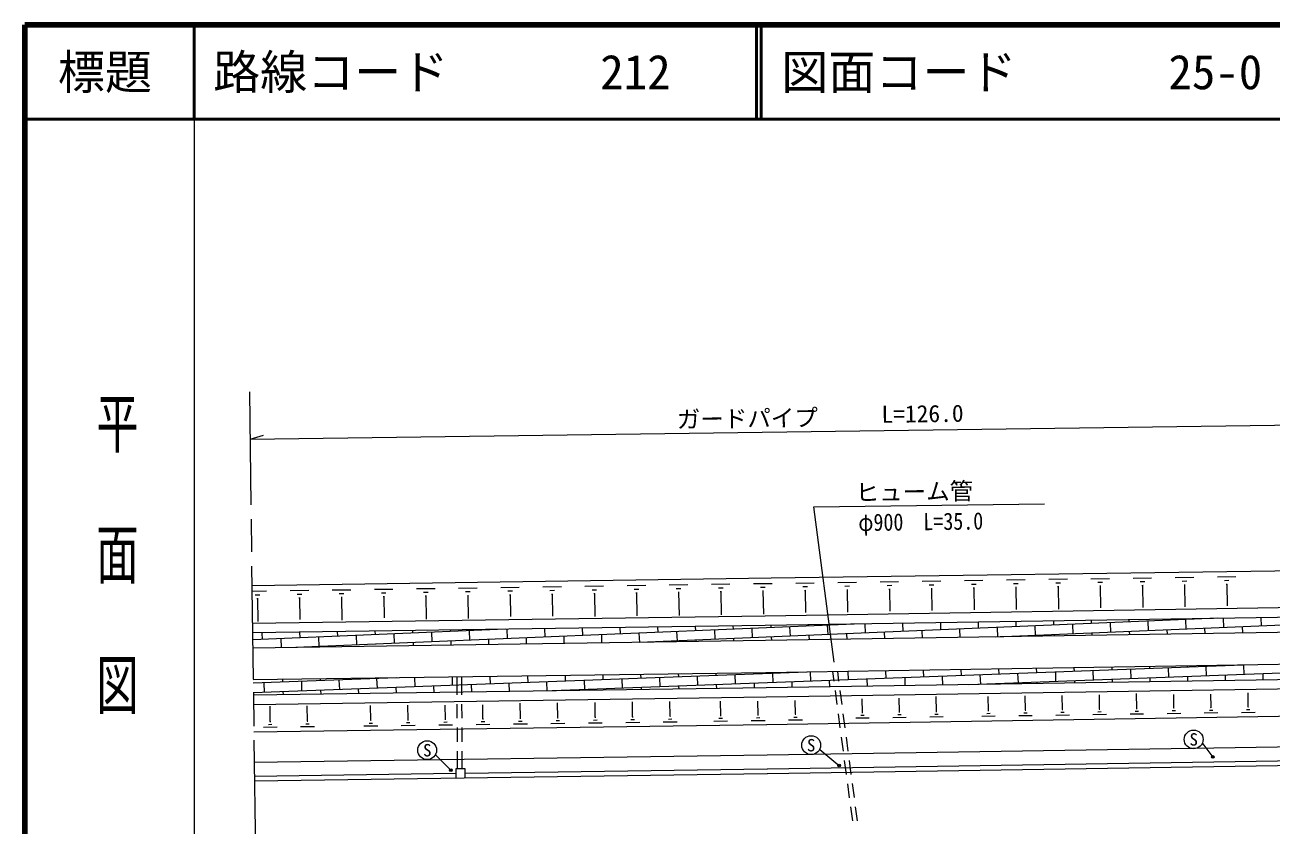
# Model space of a CAD drawing. Units: millimetres, scale not verified. Extents: x 40000 to 680000, y 20000 to 380000.
# Drawn here: x 40000 to 172432, y 294982 to 380000 of the extents above; entities that cross this region are included whole.
import ezdxf
from ezdxf.enums import TextEntityAlignment as Align

# ---------------------------------------------------------------- set-up
doc = ezdxf.new("R2010")
doc.units = ezdxf.units.MM
doc.header["$LTSCALE"] = 1000
doc.linetypes.add('CHAIN', pattern=[18.5, 12, -1.5, 3.5, -1.5])
for name, color, linetype, lineweight in [('M-BGD', 7, 'Continuous', 13), ('M-BMK', 2, 'CHAIN', 13), ('M-STR-HTXT', 7, 'Continuous', 13), ('M-STR-STRC', 7, 'Continuous', 13), ('M-TTL', 2, 'Continuous', 140), ('M-TTL-BAND', 7, 'Continuous', 13), ('M-TTL-LINE', 7, 'Continuous', 50)]:
    doc.layers.add(name, color=color, linetype=linetype, lineweight=lineweight)
doc.layers.add('M-TTL-TXT', color=7, linetype='Continuous')
doc.styles.add('@ＭＳ ゴシック', font='')
doc.styles.add('ＭＳ ゴシック', font='')
doc.styles.get('@ＭＳ ゴシック').set_extended_font_data('@MS Gothic')
doc.styles.get('ＭＳ ゴシック').set_extended_font_data('MS Gothic')

msp = doc.modelspace()

# ---------------------------------------------------------------- linework, layer by layer
at = {"layer": 'M-BGD'}
for p, q in [((119294, 321269), (194021, 322269)), ((64122, 320421), (119294, 321269)), ((108480, 320496), (110452, 320527)), ((112956, 320567), (114928, 320597)), ((117431, 320638), (119414, 320658)), ((121917, 320698), (123890, 320729)), ((126393, 320769), (128376, 320799)), ((130879, 320830), (132852, 320860)), ((135355, 320900), (137337, 320930)), ((136106, 320520), (136597, 320520)), ((139841, 320971), (141813, 320991)), ((140582, 320580), (141082, 320590)), ((144317, 321031), (146299, 321062)), ((145068, 320651), (145558, 320651)), ((148802, 321102), (150785, 321132)), ((149553, 320712), (150044, 320722)), ((153288, 321163), (155261, 321193)), ((154029, 320782), (154530, 320792)), ((157764, 321233), (159737, 321263)), ((158515, 320853), (159006, 320853)), ((162240, 321304), (164223, 321334)), ((162991, 320913), (163482, 320923)), ((163181, 320523), (163301, 320523)), ((163241, 320523), (163282, 318180)), ((166726, 321364), (168698, 321395)), ((167467, 320984), (167958, 320994)), ((167657, 320594), (167777, 320594)), ((167717, 320594), (167758, 318260)), ((64132, 319840), (65684, 319861)), ((64462, 319450), (64953, 319460)), ((68187, 319901), (70160, 319931)), ((68928, 319521), (69429, 319521)), ((72663, 319962), (74636, 319992)), ((73404, 319581), (73895, 319591)), ((73594, 319191), (73725, 319191)), ((73654, 319191), (73695, 316737)), ((77139, 320032), (79111, 320062)), ((77880, 319652), (78371, 319652)), ((78070, 319261), (78200, 319261)), ((78130, 319261), (78171, 317008)), ((81615, 320103), (83587, 320133)), ((82356, 319712), (82846, 319722)), ((82546, 319322), (82676, 319322)), ((82606, 319322), (82646, 316869)), ((86091, 320163), (88063, 320194)), ((86832, 319783), (87322, 319793)), ((87022, 319392), (87152, 319392)), ((87082, 319392), (87122, 316939)), ((90566, 320234), (92539, 320264)), ((91307, 319854), (91808, 319854)), ((91498, 319453), (91628, 319463)), ((91568, 319453), (91598, 317140)), ((95042, 320295), (97015, 320325)), ((95783, 319914), (96284, 319924)), ((95974, 319524), (96104, 319524)), ((96044, 319524), (96074, 317191)), ((99518, 320365), (101491, 320395)), ((100269, 319985), (100760, 319985)), ((100459, 319594), (100580, 319594)), ((100520, 319594), (100550, 317131)), ((103994, 320436), (105977, 320466)), ((104745, 320045), (105236, 320055)), ((104935, 319655), (105055, 319655)), ((104995, 319655), (105036, 317202)), ((109221, 320116), (109711, 320126)), ((109411, 319726), (109541, 319726)), ((109471, 319726), (109512, 317262)), ((113697, 320187), (114197, 320187)), ((113897, 319786), (114017, 319796)), ((113957, 319786), (113987, 317333)), ((118183, 320247), (118673, 320257)), ((118373, 319857), (118493, 319857)), ((118433, 319857), (118473, 317394)), ((122658, 320318), (123159, 320318)), ((122849, 319917), (122979, 319927)), ((122909, 319927), (122949, 317554)), ((127144, 320378), (127635, 320389)), ((127335, 319988), (127455, 319988)), ((127395, 319988), (127425, 317615)), ((131620, 320449), (132121, 320459)), ((131810, 320059), (131941, 320059)), ((131870, 320059), (131911, 317706)), ((136296, 320119), (136416, 320119)), ((136356, 320119), (136387, 317786)), ((140772, 320190), (140902, 320190)), ((140842, 320190), (140872, 317847)), ((145258, 320250), (145378, 320260)), ((145318, 320260), (145358, 317897)), ((149744, 320321), (149864, 320321)), ((149804, 320321), (149834, 317928)), ((154220, 320392), (154350, 320392)), ((154280, 320392), (154320, 318049)), ((158705, 320452), (158826, 320462)), ((158766, 320452), (158796, 318089)), ((64653, 319059), (64773, 319059)), ((64713, 319059), (64743, 316606)), ((69119, 319120), (69249, 319130)), ((69189, 319130), (69219, 316837)), ((190407, 318333), (118653, 317193)), ((118664, 317193), (64172, 316406)), ((166776, 316949), (105316, 314378)), ((189466, 317312), (118664, 316192)), ((141293, 316545), (141313, 315884)), ((189006, 316881), (143186, 314963)), ((145298, 316596), (145318, 316055)), ((149304, 316676), (149324, 316226)), ((153309, 316737), (153319, 316386)), ((157314, 316797), (157324, 316557)), ((159327, 316637), (159367, 315636)), ((161329, 316758), (161329, 316728)), ((163332, 316788), (163372, 315807)), ((167327, 316959), (167367, 315977)), ((171332, 317019), (171373, 316138)), ((118674, 316192), (64193, 315405)), ((91088, 315788), (64203, 314664)), ((65174, 315425), (65204, 314714)), ((128136, 316343), (68789, 313853)), ((69179, 315485), (69199, 314874)), ((73184, 315546), (73204, 315045)), ((77189, 315596), (77210, 315216)), ((79202, 315296), (79252, 314295)), ((81195, 315667), (81205, 315377)), ((83207, 315467), (83248, 314466)), ((85200, 315707), (85210, 315547)), ((87213, 315628), (87253, 314626)), ((89205, 315768), (89215, 315718)), ((91208, 315798), (91258, 314797)), ((95223, 315849), (95253, 314968)), ((99228, 315939), (99258, 315128)), ((101261, 315219), (101291, 314338)), ((103233, 315970), (103264, 315299)), ((105256, 315379), (105306, 314378)), ((107239, 316020), (107259, 315470)), ((109261, 315550), (109302, 314549)), ((111244, 316081), (111264, 315630)), ((113267, 315721), (113307, 314719)), ((115249, 316142), (115259, 315801)), ((117262, 315881), (117302, 314880)), ((187724, 315669), (118694, 314580)), ((119254, 316202), (119264, 315972)), ((121267, 316052), (121307, 315051)), ((123260, 316263), (123270, 316132)), ((125272, 316223), (125312, 315222)), ((127265, 316323), (127265, 316303)), ((127315, 315302), (127335, 314711)), ((129267, 316353), (129308, 315382)), ((131310, 315473), (131340, 314772)), ((133273, 316444), (133313, 315553)), ((135315, 315633), (135346, 314842)), ((137288, 316485), (137318, 315724)), ((139321, 315804), (139351, 314903)), ((143316, 315975), (143356, 314963)), ((147321, 316135), (147361, 315144)), ((149364, 315224), (149374, 315064)), ((151326, 316306), (151366, 315305)), ((153369, 315385), (153379, 315125)), ((155322, 316477), (155362, 315475)), ((157364, 315556), (157384, 315185)), ((161370, 315726), (161390, 315256)), ((165365, 315887), (165395, 315316)), ((169370, 316058), (169400, 315457)), ((118694, 314580), (64213, 313792)), ((67197, 314794), (67237, 313833)), ((71202, 314965), (71242, 313964)), ((75207, 315125), (75247, 314144)), ((77250, 314215), (77250, 314154)), ((81245, 314375), (81265, 314035)), ((85250, 314546), (85270, 314095)), ((89255, 314717), (89275, 314246)), ((93251, 314877), (93281, 314206)), ((97256, 315048), (97286, 314307)), ((107299, 314468), (107309, 314418)), ((111304, 314629), (111314, 314499)), ((115309, 314800), (115319, 314529)), ((119305, 314970), (119325, 314590)), ((123310, 315131), (123330, 314651)), ((123140, 311246), (64273, 309046)), ((169481, 311982), (96025, 309230)), ((187784, 312275), (118744, 311175)), ((121448, 311226), (121448, 311186)), ((123450, 311266), (123481, 310265)), ((125998, 310286), (125864, 311296)), ((126508, 310287), (126374, 311297)), ((127456, 311317), (127486, 310415)), ((131461, 311377), (131491, 310556)), ((135466, 311448), (135496, 310707)), ((139471, 311508), (139491, 310857)), ((188766, 311704), (140323, 309886)), ((143477, 311569), (143497, 311008)), ((147482, 311639), (147502, 311159)), ((149505, 311239), (149535, 310238)), ((151487, 311700), (151497, 311309)), ((153500, 311390), (153540, 310389)), ((155492, 311761), (155502, 311460)), ((157505, 311541), (157545, 310539)), ((159498, 311831), (159508, 311611)), ((161510, 311691), (161540, 310690)), ((163503, 311892), (163513, 311762)), ((165505, 311832), (165546, 310841)), ((167508, 311952), (167508, 311912)), ((169511, 311982), (169551, 310981)), ((118744, 311175), (64253, 310398)), ((79513, 310620), (64263, 310048)), ((65375, 310088), (65415, 309086)), ((67367, 310438), (67377, 310158)), ((69380, 310238), (69410, 309237)), ((71372, 310499), (71383, 310309)), ((73375, 310389), (73415, 309388)), ((75378, 310560), (75378, 310459)), ((77380, 310540), (77420, 309538)), ((81386, 310640), (81426, 309689)), ((85391, 310701), (85421, 309840)), ((85933, 308835), (85921, 310711)), ((86434, 308835), (86422, 310711)), ((87424, 309910), (87454, 309119)), ((89396, 310731), (89426, 309990)), ((91429, 310061), (91459, 309170)), ((93401, 310792), (93431, 310131)), ((95434, 310211), (95464, 309220)), ((97406, 310863), (97427, 310282)), ((99429, 310362), (99469, 309361)), ((101412, 310933), (101432, 310432)), ((103434, 310513), (103475, 309511)), ((105417, 310994), (105437, 310583)), ((107440, 310663), (107480, 309662)), ((109422, 311064), (109442, 310734)), ((111435, 310814), (111475, 309813)), ((113437, 311105), (113437, 310884)), ((115440, 310965), (115480, 309963)), ((117443, 311165), (117443, 311035)), ((117483, 310034), (117503, 309543)), ((189817, 310693), (118775, 309563)), ((119445, 311115), (119485, 310114)), ((121488, 310184), (121508, 309604)), ((125483, 310335), (125513, 309664)), ((129488, 310486), (129519, 309735)), ((133494, 310636), (133524, 309795)), ((137489, 310787), (137529, 309856)), ((141494, 310938), (141534, 309937)), ((143537, 310007), (143537, 309947)), ((145499, 311088), (145539, 310087)), ((147532, 310158), (147542, 310017)), ((151537, 310308), (151547, 310088)), ((155543, 310459), (155553, 310158)), ((159548, 310610), (159558, 310239)), ((163543, 310760), (163563, 310270)), ((167548, 310911), (167568, 310340)), ((171553, 311062), (171573, 310441)), ((118765, 309563), (64283, 308776)), ((67417, 309157), (67428, 308826)), ((71413, 309307), (71433, 308887)), ((75418, 309458), (75438, 308937)), ((79423, 309609), (79443, 308998)), ((83418, 309759), (83448, 309069)), ((97467, 309280), (97467, 309250)), ((101472, 309431), (101472, 309301)), ((105477, 309582), (105477, 309362)), ((109472, 309732), (109492, 309422)), ((113478, 309883), (113498, 309483)), ((189327, 309682), (118785, 308562)), ((126326, 307808), (126129, 309295)), ((126836, 307808), (126639, 309295)), ((136869, 307062), (136838, 308654)), ((142396, 307143), (142376, 308645)), ((146331, 307204), (146311, 308726)), ((150266, 307254), (150246, 308766)), ((154211, 307315), (154191, 308807)), ((158156, 307375), (158126, 308947)), ((162101, 307436), (162081, 308868)), ((166057, 307496), (166036, 308898)), ((170002, 307547), (169982, 309049)), ((118785, 308562), (64294, 307775)), ((66066, 305982), (66046, 307605)), ((70021, 306033), (70001, 307665)), ((76750, 306124), (76730, 307686)), ((80725, 306174), (80705, 307716)), ((84690, 306225), (84670, 307717)), ((85949, 306335), (85940, 307835)), ((86450, 306335), (86440, 307835)), ((88676, 306276), (88655, 307757)), ((92651, 306336), (92631, 307948)), ((96636, 306387), (96616, 307959)), ((100611, 306437), (100591, 307999)), ((104586, 306498), (104566, 308080)), ((108572, 306548), (108551, 308120)), ((113939, 306629), (113908, 308161)), ((117914, 306689), (117884, 308141)), ((121889, 306750), (121869, 308212)), ((128998, 306951), (128978, 308403)), ((132933, 307012), (132913, 308474)), ((150226, 307254), (150316, 307254)), ((154161, 307315), (154251, 307315)), ((158106, 307375), (158196, 307375)), ((162051, 307436), (162142, 307436)), ((166007, 307486), (166097, 307496)), ((169822, 307256), (170182, 307256)), ((169952, 307547), (170042, 307547)), ((66026, 305982), (66116, 305982)), ((69981, 306033), (70071, 306033)), ((76710, 306114), (76800, 306124)), ((80675, 306174), (80775, 306174)), ((84510, 305925), (84881, 305935)), ((84640, 306225), (84730, 306225)), ((88495, 305975), (88866, 305985)), ((88636, 306276), (88726, 306276)), ((92471, 306036), (92841, 306036)), ((92611, 306336), (92701, 306336)), ((96456, 306086), (96816, 306096)), ((96586, 306387), (96676, 306387)), ((100431, 306137), (100801, 306147)), ((100561, 306437), (100661, 306437)), ((104406, 306197), (104777, 306197)), ((104546, 306488), (104636, 306498)), ((107841, 305947), (109313, 305968)), ((108391, 306248), (108762, 306258)), ((108522, 306548), (108612, 306548)), ((113208, 306018), (114680, 306048)), ((113758, 306329), (114129, 306329)), ((113889, 306629), (113979, 306629)), ((117183, 306089), (118655, 306109)), ((117734, 306389), (118104, 306399)), ((117864, 306689), (117954, 306690)), ((187805, 306738), (118835, 305638)), ((121158, 306149), (122630, 306179)), ((121709, 306460), (122079, 306460)), ((121839, 306750), (121939, 306760)), ((126655, 305329), (126458, 306816)), ((127164, 305330), (126967, 306817)), ((128297, 306370), (129719, 306390)), ((128828, 306661), (129178, 306671)), ((128958, 306951), (129048, 306951)), ((132223, 306421), (133654, 306441)), ((132753, 306721), (133114, 306721)), ((132883, 307002), (132973, 307012)), ((136158, 306481), (137590, 306502)), ((136688, 306772), (137049, 306782)), ((136818, 307062), (136909, 307062)), ((141685, 306562), (143117, 306582)), ((142216, 306853), (142576, 306863)), ((142346, 307143), (142436, 307143)), ((145620, 306613), (147052, 306633)), ((146151, 306913), (146511, 306913)), ((146281, 307204), (146371, 307204)), ((149555, 306673), (150997, 306693)), ((150096, 306964), (150456, 306974)), ((153500, 306734), (154932, 306754)), ((154031, 307024), (154391, 307034)), ((157445, 306784), (158877, 306804)), ((157976, 307085), (158337, 307085)), ((161381, 306845), (162832, 306865)), ((161921, 307145), (162282, 307145)), ((165336, 306895), (166788, 306926)), ((165876, 307196), (166237, 307206)), ((169281, 306956), (170733, 306976)), ((118825, 305638), (64334, 304861)), ((65345, 305392), (66797, 305412)), ((65886, 305682), (66256, 305692)), ((69300, 305442), (70762, 305452)), ((69851, 305733), (70212, 305743)), ((76029, 305523), (77491, 305543)), ((76570, 305823), (76940, 305824)), ((79994, 305574), (81466, 305594)), ((80545, 305874), (80915, 305884)), ((83970, 305624), (85431, 305644)), ((85965, 303835), (85955, 305335)), ((86465, 303835), (86456, 305335)), ((87955, 305675), (89417, 305695)), ((91930, 305735), (93402, 305755)), ((95905, 305786), (97377, 305806)), ((99880, 305836), (101352, 305856)), ((103855, 305897), (105337, 305917)), ((187856, 303494), (118886, 302404)), ((126984, 302851), (126786, 304338)), ((127492, 302851), (127295, 304338)), ((118876, 302404), (64374, 301617)), ((85983, 300958), (85971, 302835)), ((86483, 300958), (86472, 302835)), ((187886, 302022), (118906, 300932)), ((86784, 300968), (85782, 300948)), ((85782, 300948), (85793, 299947)), ((86794, 299967), (86784, 300968)), ((118896, 300932), (86784, 300468)), ((187896, 301521), (118916, 300431)), ((127312, 300373), (127115, 301860)), ((127820, 300373), (127623, 301860)), ((85782, 300448), (64395, 300145)), ((118896, 300431), (64405, 299644)), ((127641, 297894), (127444, 299381)), ((128148, 297895), (127951, 299382)), ((127970, 295416), (127772, 296903)), ((128476, 295416), (128279, 296903))]:
    msp.add_line(p, q, dxfattribs=at)
at = {"layer": 'M-BMK'}
msp.add_line((63849, 340998), (64516, 291123), dxfattribs=at)
at = {"layer": 'M-STR-HTXT'}
for p, q in [((63920, 336001), (189424, 337688)), ((63920, 336001), (65362, 336412)), ((123839, 328799), (148341, 329122)), ((126014, 312278), (123839, 328799))]:
    msp.add_line(p, q, dxfattribs=at)
at = {"layer": 'M-STR-STRC'}
for p, q in [((166157, 302339), (165216, 303601)), ((85162, 300918), (83659, 302400)), ((126395, 301394), (124483, 302965)), ((166217, 302189), (166288, 302259)), ((85232, 300778), (85302, 300848)), ((126476, 301263), (126546, 301334))]:
    msp.add_line(p, q, dxfattribs=at)
for centre, radius in [((164205, 304082), 1001), ((82748, 302940), 1001), ((123562, 303476), 1001), ((166247, 302219), 140), ((166247, 302219), 110), ((166247, 302219), 80.1), ((166247, 302219), 50.1), ((166247, 302219), 20), ((85262, 300808), 140), ((85262, 300808), 110), ((85262, 300808), 80.1), ((85262, 300808), 50.1), ((85262, 300808), 20), ((126516, 301303), 140), ((126516, 301303), 110), ((126516, 301303), 80.1), ((126516, 301303), 50.1), ((126516, 301303), 20)]:
    msp.add_circle(centre, radius, dxfattribs=at)
at = {"layer": 'M-TTL'}
for p, q in [((40000, 380000), (40000, 20000)), ((680000, 380000), (40000, 380000))]:
    msp.add_line(p, q, dxfattribs=at)
at = {"layer": 'M-TTL-BAND'}
msp.add_line((58000, 370000), (58000, 20000), dxfattribs=at)
at = {"layer": 'M-TTL-LINE'}
for p, q in [((58000, 380000), (58000, 370000)), ((117750, 380000), (117750, 370000)), ((118250, 380000), (118250, 370000)), ((40000, 370000), (680000, 370000))]:
    msp.add_line(p, q, dxfattribs=at)

# ---------------------------------------------------------------- texts
at = {"layer": 'M-STR-HTXT', "style": 'ＭＳ ゴシック'}
for s, p in [('ガードパイプ', (109289, 336618)), ('L=126.0', (131046, 337168)), ('ヒューム管', (128295, 328860))]:
    msp.add_text(s, height=1833, rotation=0.766, dxfattribs=at).set_placement(p, align=Align.BOTTOM_LEFT)
at = {"layer": 'M-STR-HTXT', "style": 'ＭＳ ゴシック', "width": 0.85}
msp.add_text('φ900\u3000L=35.0', height=1833, rotation=0.766, dxfattribs=at).set_placement((128584, 325666), align=Align.BOTTOM_LEFT)
at = {"layer": 'M-STR-STRC', "style": 'ＭＳ ゴシック'}
for rotation, p in [(359, (164210, 304082)), (0.007, (82762, 302936)), (359, (123553, 303468))]:
    msp.add_text('S', height=1320, rotation=rotation, dxfattribs=at).set_placement(p, align=Align.MIDDLE_CENTER)
at = {"layer": 'M-TTL-BAND', "style": '@ＭＳ ゴシック', "width": 1.55}
msp.add_text('平  面  図', height=3290, rotation=270, dxfattribs=at).set_placement((49777, 306475), align=Align.MIDDLE_RIGHT)
at = {"layer": 'M-TTL-TXT', "style": 'ＭＳ ゴシック'}
msp.add_text('標題', height=3666, dxfattribs=at).set_placement((48500, 375000), align=Align.MIDDLE_CENTER)
for s, p in [('路線コード', (60000, 375000)), ('212', (101142, 375000)), ('図面コード', (120380, 375000)), ('25-0', (161521, 375000))]:
    msp.add_text(s, height=3666, dxfattribs=at).set_placement(p, align=Align.MIDDLE_LEFT)

doc.saveas('drawing.dxf')
